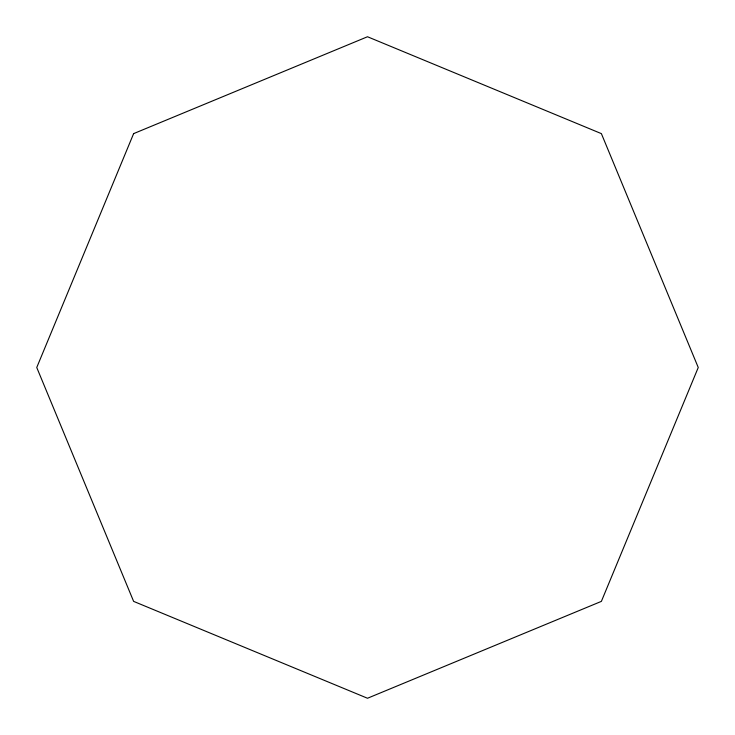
<?xml version="1.0" encoding="UTF-8"?>
<svg xmlns="http://www.w3.org/2000/svg" width="735" height="735" viewBox="0 0 735 735"><rect width="100%" height="100%" fill="white"/><g stroke="black" fill="none" stroke-linecap="round" stroke-linejoin="round"><path stroke-width="1.1" d="M133.623 133.623L36.75 367.5L133.623 601.377L367.5 698.25L601.377 601.377L698.25 367.5L601.377 133.623L367.5 36.75L133.623 133.623"/></g></svg>
